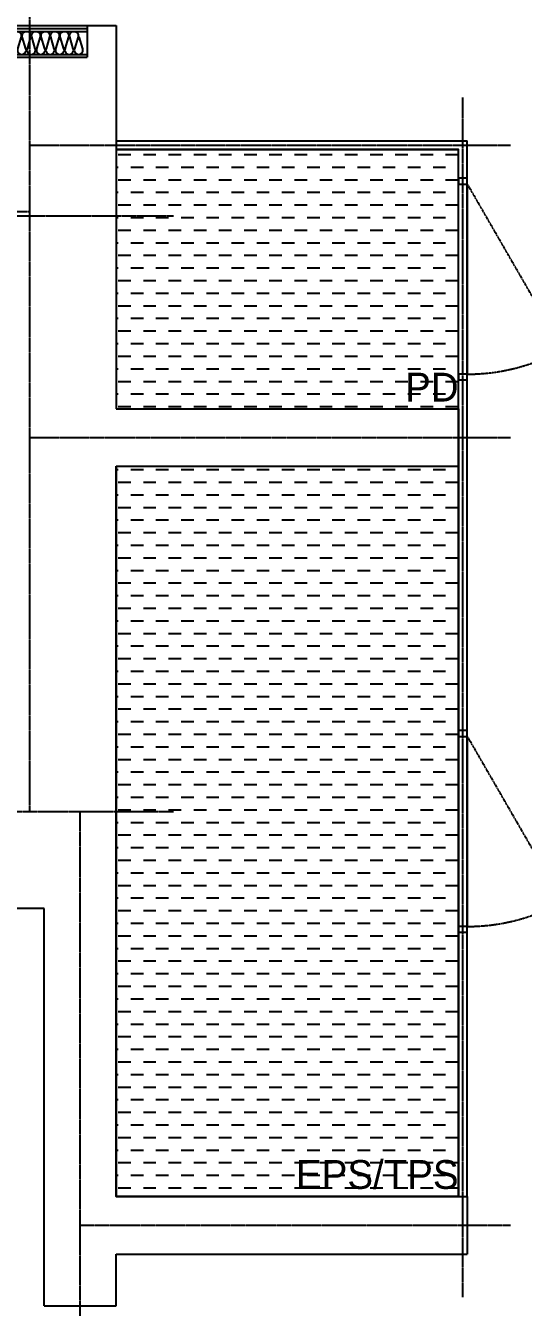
# Model space of a CAD drawing. Header units: millimetres. Extents: x 18456 to 179493, y -203649 to 469211.
# Drawn here: x 110316 to 112045, y 130794 to 135244 of the extents above; entities that cross this region are included whole.
import ezdxf

# ---------------------------------------------------------------- set-up
doc = ezdxf.new("R2010")
doc.units = ezdxf.units.MM
doc.linetypes.add('X-평면도(기본형)$0$CEN', pattern=[52.5, 50, -1, 0.5, -1])
doc.linetypes.add('X-평면도(기본형)$0$HID', pattern=[2.8, 1.8, -1])
for name, color, linetype, true_color in [('X-평면도(기본형)$0$4GYP', 4, 'Continuous', 0x00ffff), ('X-평면도(기본형)$0$A-DOOR', 4, 'Continuous', 0x00ffff), ('X-평면도(기본형)$0$CEN', 1, 'X-평면도(기본형)$0$CEN', 0xff0000), ('X-평면도(기본형)$0$DEFTXT', 7, 'Continuous', 0x7fdfff), ('X-평면도(기본형)$0$INS', 9, 'Continuous', 0x808080), ('X-평면도(기본형)$0$INSUL', 9, 'Continuous', 0x808080), ('X-평면도(기본형)$0$STL', 4, 'Continuous', 0x00ffff), ('X-평면도(기본형)$0$W1', 2, 'Continuous', 0xffff00), ('X-평면도(기본형)$0$설비OPEN', 9, 'Continuous', 0x808080)]:
    doc.layers.add(name, color=color, linetype=linetype, true_color=true_color)
doc.styles.add('맑은 고딕 Regular', font='')
doc.styles.get('맑은 고딕 Regular').set_extended_font_data('M+39D80 怨좊뵓')
pattern_1 = [(0, (2049.63, -16491.053), (43.75, 43.75), [43.75, -43.75])]

# ---------------------------------------------------------------- blocks, each defined once
blk = doc.blocks.new('U137 (X-평면도(기본형)$0$ins-l)')
at = {"layer": 'X-평면도(기본형)$0$INSUL', "color": 8, "true_color": 0x808080}
for p, q in [((36.9, 24.2), (21.4, 75.8)), ((57.5, 75.8), (42, 24.2)), ((78.1, 24.2), (62.6, 75.8)), ((98.7, 75.8), (83.2, 24.2)), ((119.3, 24.2), (103.8, 75.8)), ((139.9, 75.8), (124.5, 24.2)), ((160.5, 24.2), (145.1, 75.8)), ((181.1, 75.8), (165.7, 24.2)), ((201.7, 24.2), (186.3, 75.8)), ((222.3, 75.8), (206.9, 24.2)), ((243, 24.2), (227.5, 75.8)), ((263.6, 75.8), (248.1, 24.2)), ((284.2, 24.2), (268.7, 75.8)), ((304.8, 75.8), (289.3, 24.2)), ((325.4, 24.2), (309.9, 75.8)), ((346, 75.8), (330.6, 24.2)), ((366.6, 24.2), (351.2, 75.8)), ((387.2, 75.8), (371.8, 24.2)), ((407.8, 24.2), (392.4, 75.8)), ((428.4, 75.8), (413, 24.2)), ((449.1, 24.2), (433.6, 75.8)), ((469.7, 75.8), (454.2, 24.2)), ((490.3, 24.2), (474.8, 75.8)), ((510.9, 75.8), (495.4, 24.2)), ((531.5, 24.2), (516, 75.8)), ((552.1, 75.8), (536.6, 24.2)), ((572.7, 24.2), (557.3, 75.8)), ((593.3, 75.8), (577.9, 24.2))]:
    blk.add_line(p, q, dxfattribs=at)
at = {"layer": 'X-평면도(기본형)$0$INSUL', "color": 8, "true_color": 0x808080, "extrusion": (0, 0, -1)}
for centre in [(-39.4, 81.2), (-80.7, 81.2), (-121.9, 81.2), (-163.1, 81.2), (-204.3, 81.2), (-245.5, 81.2), (-286.8, 81.2), (-328, 81.2), (-369.2, 81.2), (-410.4, 81.2), (-451.6, 81.2), (-492.9, 81.2), (-534.1, 81.2), (-575.3, 81.2)]:
    blk.add_arc(centre, 18.8, 343.3008, 196.6992, dxfattribs=at)
at = {"layer": 'X-평면도(기본형)$0$INSUL', "color": 8, "true_color": 0x808080}
for centre in [(18.8, 18.8), (60, 18.8), (101.3, 18.8), (142.5, 18.8), (183.7, 18.8), (224.9, 18.8), (266.1, 18.8), (307.4, 18.8), (348.6, 18.8), (389.8, 18.8), (431, 18.8), (472.2, 18.8), (513.5, 18.8), (554.7, 18.8)]:
    blk.add_arc(centre, 18.8, 163.3008, 16.6992, dxfattribs=at)
blk = doc.blocks.new('X-평면도(기본형)$0$PSD700_2')
at = {"layer": 'X-평면도(기본형)$0$STL', "color": 5, "linetype": 'X-평면도(기본형)$0$HID', "true_color": 0x0000ff}
blk.add_line((-330, 30), (243.8, 361.3), dxfattribs=at)
for points in [[(-330, 0), (-330, 30), (-350, 30), (-350, 0)], [(-330, 0), (-330, 30), (330, 30), (330, 0)], [(350, 0), (350, 30), (330, 30), (330, 0)]]:
    blk.add_lwpolyline(points, close=True, dxfattribs=at)
blk.add_arc((-350, 30), 680, 0, 29.1574, dxfattribs=at)

msp = doc.modelspace()

# ---------------------------------------------------------------- hatches: boundary and pattern name
at = {"layer": 'X-평면도(기본형)$0$설비OPEN'}
h = msp.add_hatch(dxfattribs=at)
h.set_pattern_fill('DASH', color=256, scale=350, style=0, pattern_type=2)
h.set_pattern_definition(pattern_1)
h.paths.add_polyline_path([(110629.6, 133913.9), (111819.6, 133913.9), (111819.6, 134813.9), (110629.6, 134813.9)], flags=0)
h = msp.add_hatch(dxfattribs=at)
h.set_pattern_fill('DASH', color=256, scale=350, style=0, pattern_type=2)
h.set_pattern_definition(pattern_1)
h.paths.add_polyline_path([(110629.6, 133713.9), (111819.6, 133713.9), (111819.6, 131178.9), (110629.6, 131178.9)], flags=0)

# ---------------------------------------------------------------- linework, layer by layer
at = {"layer": 'X-평면도(기본형)$0$4GYP'}
for p, q in [((110019.6, 135243.9), (110529.6, 135243.9)), ((110029.6, 135233.9), (110529.6, 135233.9))]:
    msp.add_line(p, q, dxfattribs=at)
at = {"layer": 'X-평면도(기본형)$0$CEN'}
for p, q in [((110329.6, 136943.9), (110329.6, 132513.9)), ((111834.6, 130828.9), (111834.6, 134993.9)), ((110329.6, 134828.9), (111999.6, 134828.9)), ((108129.6, 134583.9), (110829.6, 134583.9)), ((109169.6, 134598.9), (110329.6, 134598.9)), ((110329.6, 133813.9), (111999.6, 133813.9)), ((110829.6, 132513.9), (101274.6, 132513.9)), ((110504.6, 129453.9), (110504.6, 132513.9)), ((110504.6, 131078.9), (111999.6, 131078.9))]:
    msp.add_line(p, q, dxfattribs=at)
at = {"layer": 'X-평면도(기본형)$0$INS'}
for p, q in [((110039.6, 135223.9), (110529.6, 135223.9)), ((110119.6, 135143.9), (110529.6, 135143.9))]:
    msp.add_line(p, q, dxfattribs=at)
at = {"layer": 'X-평면도(기본형)$0$STL'}
for p, q in [((110629.6, 134843.9), (111849.6, 134843.9)), ((111849.6, 131178.9), (111849.6, 134843.9)), ((110629.6, 134813.9), (111819.6, 134813.9)), ((111819.6, 131178.9), (111819.6, 134813.9))]:
    msp.add_line(p, q, dxfattribs=at)
at = {"layer": 'X-평면도(기본형)$0$W1'}
for p, q in [((110529.6, 135243.9), (110629.6, 135243.9)), ((110529.6, 135243.9), (110529.6, 135133.9)), ((110629.6, 135243.9), (110629.6, 133913.9)), ((110129.6, 135133.9), (110529.6, 135133.9)), ((110629.6, 133913.9), (111819.6, 133913.9)), ((111819.6, 133913.9), (111819.6, 133713.9)), ((110629.6, 133713.9), (110629.6, 131178.9)), ((110629.6, 133713.9), (111819.6, 133713.9)), ((110379.6, 132178.9), (105309.6, 132178.9)), ((110379.6, 130798.9), (110379.6, 132178.9)), ((110629.6, 131178.9), (111849.6, 131178.9)), ((111849.6, 131178.9), (111849.6, 130978.9)), ((110629.6, 130978.9), (111849.6, 130978.9)), ((110629.6, 130798.9), (110629.6, 130978.9)), ((110379.6, 130798.9), (110629.6, 130798.9))]:
    msp.add_line(p, q, dxfattribs=at)
at = {"layer": 'X-평면도(기본형)$0$설비OPEN'}
for points in [[(110629.6, 133913.9), (111819.6, 133913.9), (111819.6, 134813.9), (110629.6, 134813.9)], [(110629.6, 133713.9), (111819.6, 133713.9), (111819.6, 131178.9), (110629.6, 131178.9)]]:
    msp.add_lwpolyline(points, close=True, dxfattribs=at)

# ---------------------------------------------------------------- block references
at = {"layer": 'X-평면도(기본형)$0$A-DOOR', "rotation": 270}
for p in [(111819.6, 134363.9), (111819.6, 132446.4)]:
    msp.add_blockref('X-평면도(기본형)$0$PSD700_2', p, dxfattribs=at)
at = {"layer": 'X-평면도(기본형)$0$INSUL', "xscale": -0.7999999999999996, "yscale": 0.7999999999999996, "zscale": 0.7999999999999996, "rotation": 180}
msp.add_blockref('U137 (X-평면도(기본형)$0$ins-l)', (110039.6, 135223.9), dxfattribs=at)

# ---------------------------------------------------------------- texts
at = {"layer": 'X-평면도(기본형)$0$DEFTXT', "char_height": 100, "attachment_point": 9, "style": '맑은 고딕 Regular'}
for s, insert, width in [('PD', (111819.6, 133938.9), 532.609), ('EPS/TPS', (111819.6, 131203.9), 1195.652)]:
    msp.add_mtext(s, dxfattribs=dict(at, insert=insert, width=width))

doc.saveas('drawing.dxf')
